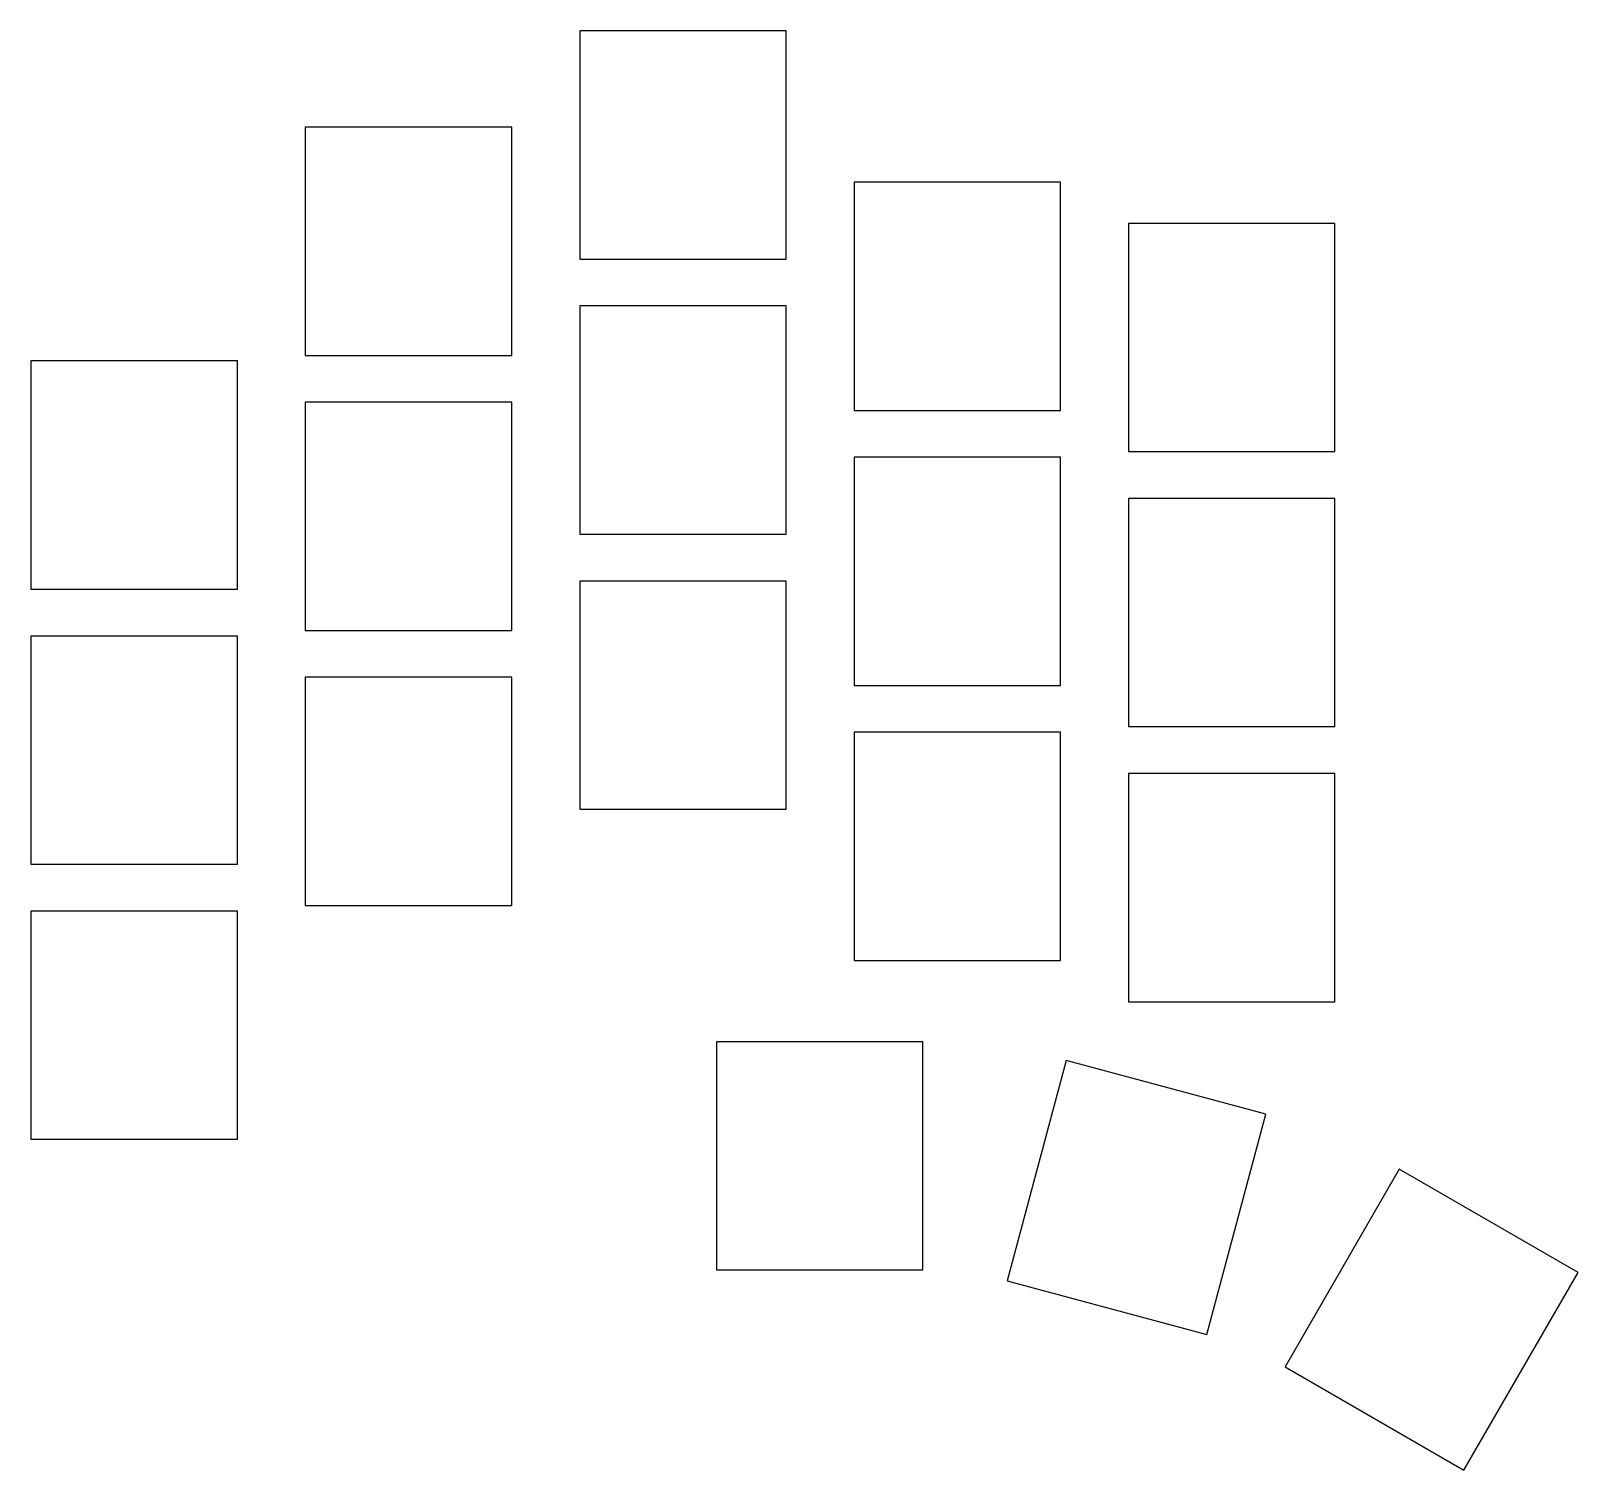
# Model space of a CAD drawing. Header units: millimetres. Extents: x -7 to 100, y -31 to 69.
import ezdxf

# ---------------------------------------------------------------- set-up
doc = ezdxf.new("R2010")
doc.units = ezdxf.units.MM

msp = doc.modelspace()

# ---------------------------------------------------------------- linework, layer by layer
for p, q in [((45.15, 68.86), (30.85, 68.86)), ((30.85, 68.86), (30.85, 53.06)), ((45.15, 53.06), (45.15, 68.86)), ((26.15, 62.19), (11.85, 62.19)), ((11.85, 62.19), (11.85, 46.39)), ((26.15, 46.39), (26.15, 62.19)), ((64.15, 58.38), (49.85, 58.38)), ((49.85, 58.38), (49.85, 42.58)), ((64.15, 42.58), (64.15, 58.38)), ((83.15, 55.52), (68.85, 55.52)), ((68.85, 55.52), (68.85, 39.73)), ((83.15, 39.73), (83.15, 55.52)), ((30.85, 53.06), (45.15, 53.06)), ((45.15, 49.81), (30.85, 49.81)), ((30.85, 49.81), (30.85, 34.01)), ((45.15, 34.01), (45.15, 49.81)), ((11.85, 46.39), (26.15, 46.39)), ((7.15, 46), (-7.15, 46)), ((-7.15, 46), (-7.15, 30.2)), ((7.15, 30.2), (7.15, 46)), ((26.15, 43.14), (11.85, 43.14)), ((11.85, 43.14), (11.85, 27.34)), ((26.15, 27.34), (26.15, 43.14)), ((49.85, 42.58), (64.15, 42.58)), ((68.85, 39.73), (83.15, 39.73)), ((64.15, 39.33), (49.85, 39.33)), ((49.85, 39.33), (49.85, 23.53)), ((64.15, 23.53), (64.15, 39.33)), ((83.15, 36.48), (68.85, 36.48)), ((68.85, 36.48), (68.85, 20.68)), ((83.15, 20.68), (83.15, 36.48)), ((30.85, 34.01), (45.15, 34.01)), ((-7.15, 30.2), (7.15, 30.2)), ((45.15, 30.76), (30.85, 30.76)), ((30.85, 30.76), (30.85, 14.96)), ((45.15, 14.96), (45.15, 30.76)), ((7.15, 26.95), (-7.15, 26.95)), ((-7.15, 26.95), (-7.15, 11.15)), ((7.15, 11.15), (7.15, 26.95)), ((11.85, 27.34), (26.15, 27.34)), ((26.15, 24.09), (11.85, 24.09)), ((11.85, 24.09), (11.85, 8.29)), ((26.15, 8.29), (26.15, 24.09)), ((49.85, 23.53), (64.15, 23.53)), ((68.85, 20.68), (83.15, 20.68)), ((64.15, 20.28), (49.85, 20.28)), ((49.85, 20.28), (49.85, 4.48)), ((64.15, 4.48), (64.15, 20.28)), ((83.15, 17.43), (68.85, 17.43)), ((68.85, 17.43), (68.85, 1.62)), ((83.15, 1.62), (83.15, 17.43)), ((30.85, 14.96), (45.15, 14.96)), ((-7.15, 11.15), (7.15, 11.15)), ((7.15, 7.9), (-7.15, 7.9)), ((-7.15, 7.9), (-7.15, -7.9)), ((7.15, -7.9), (7.15, 7.9)), ((11.85, 8.29), (26.15, 8.29)), ((49.85, 4.48), (64.15, 4.48)), ((68.85, 1.62), (83.15, 1.62)), ((54.62, -1.15), (40.33, -1.15)), ((40.33, -1.15), (40.33, -16.95)), ((54.62, -16.95), (54.62, -1.15)), ((64.54, -2.45), (60.45, -17.72)), ((78.36, -6.16), (64.54, -2.45)), ((74.27, -21.42), (78.36, -6.16)), ((-7.15, -7.9), (7.15, -7.9)), ((87.6, -9.98), (79.7, -23.67)), ((99.98, -17.13), (87.6, -9.98)), ((40.33, -16.95), (54.62, -16.95)), ((92.08, -30.82), (99.98, -17.13)), ((60.45, -17.72), (74.27, -21.42)), ((79.7, -23.67), (92.08, -30.82))]:
    msp.add_line(p, q)

doc.saveas('drawing.dxf')
